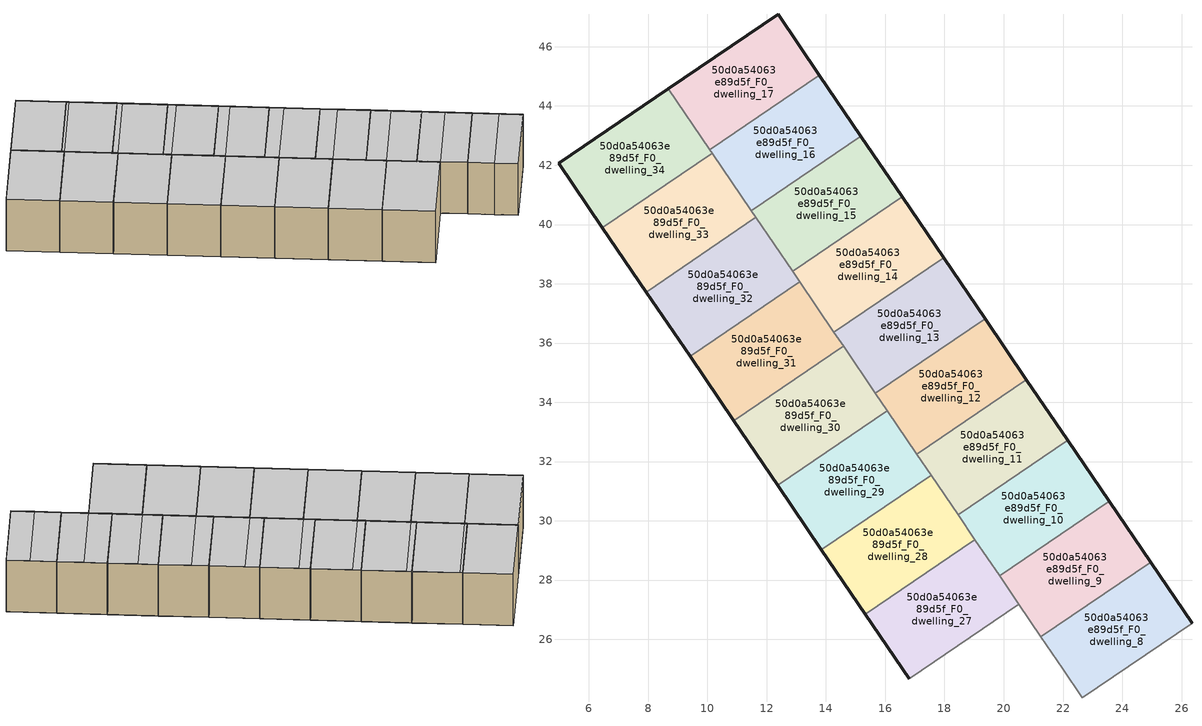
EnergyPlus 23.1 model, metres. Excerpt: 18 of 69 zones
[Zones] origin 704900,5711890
50d0a54063e89d5f_F0_dwelling_10
 floor ground (EU_floor_Construction): 23.56,30.66 22.16,32.71 18.46,30.2 19.86,28.14 z0
 wall outside (EU_wall_Construction): 22.16,32.71 23.56,30.66 z0:3
 wall to 50d0a54063e89d5f_F0_dwelling_11 (EU_wall_Construction): 18.46,30.2 22.16,32.71 z0:3
 wall to 50d0a54063e89d5f_F0_dwelling_9 (EU_wall_Construction): 23.56,30.66 19.86,28.14 z0:3
 wall to 50d0a54063e89d5f_F0_dwelling_27 (EU_wall_Construction): 19.86,28.14 19.03,29.36 z0:3
 wall to 50d0a54063e89d5f_F0_dwelling_28 (EU_wall_Construction): 19.03,29.36 18.46,30.2 z0:3
 ceiling adiabatic (EU_roof_Construction): 22.73,31.87 23.56,30.66 19.86,28.14 19.03,29.36 z3
 ceiling to 50d0a54063e89d5f_F1_dwelling_21 (EU_floor_Construction): 22.16,32.71 22.73,31.87 19.03,29.36 18.46,30.2 z3
50d0a54063e89d5f_F0_dwelling_11
 floor ground (EU_floor_Construction): 22.16,32.71 20.77,34.77 17.06,32.25 18.46,30.2 z0
 wall outside (EU_wall_Construction): 20.77,34.77 22.16,32.71 z0:3
 wall to 50d0a54063e89d5f_F0_dwelling_12 (EU_wall_Construction): 17.06,32.25 20.77,34.77 z0:3
 wall to 50d0a54063e89d5f_F0_dwelling_28 (EU_wall_Construction): 18.46,30.2 17.55,31.54 z0:3
 wall to 50d0a54063e89d5f_F0_dwelling_29 (EU_wall_Construction): 17.55,31.54 17.06,32.25 z0:3
 ceiling to 50d0a54063e89d5f_F1_dwelling_21 (EU_floor_Construction): 21.25,34.05 22.16,32.71 18.46,30.2 17.55,31.53 z3
 ceiling to 50d0a54063e89d5f_F1_dwelling_23 (EU_floor_Construction): 20.76,34.77 21.25,34.05 17.55,31.53 17.06,32.25 z3
50d0a54063e89d5f_F0_dwelling_12
 floor ground (EU_floor_Construction): 20.77,34.77 19.37,36.82 15.67,34.31 17.06,32.25 z0
 wall outside (EU_wall_Construction): 19.37,36.82 20.77,34.77 z0:3
 wall to 50d0a54063e89d5f_F0_dwelling_13 (EU_wall_Construction): 15.67,34.31 19.37,36.82 z0:3
 wall to 50d0a54063e89d5f_F0_dwelling_29 (EU_wall_Construction): 17.06,32.25 16.07,33.71 z0:3
 wall to 50d0a54063e89d5f_F0_dwelling_30 (EU_wall_Construction): 16.07,33.71 15.67,34.31 z0:3
 ceiling to 50d0a54063e89d5f_F1_dwelling_23 (EU_floor_Construction): 19.77,36.22 20.76,34.77 17.06,32.25 16.07,33.71 z3
 ceiling to 50d0a54063e89d5f_F1_dwelling_25 (EU_floor_Construction): 19.37,36.82 19.77,36.22 16.07,33.71 15.67,34.31 z3
50d0a54063e89d5f_F0_dwelling_13
 floor ground (EU_floor_Construction): 19.37,36.82 17.97,38.88 14.27,36.36 15.67,34.31 z0
 wall outside (EU_wall_Construction): 17.97,38.88 19.37,36.82 z0:3
 wall to 50d0a54063e89d5f_F0_dwelling_14 (EU_wall_Construction): 14.27,36.36 17.97,38.88 z0:3
 wall to 50d0a54063e89d5f_F0_dwelling_30 (EU_wall_Construction): 15.67,34.31 14.59,35.89 z0:3
 wall to 50d0a54063e89d5f_F0_dwelling_31 (EU_wall_Construction): 14.59,35.89 14.27,36.36 z0:3
 ceiling to 50d0a54063e89d5f_F1_dwelling_25 (EU_floor_Construction): 18.3,38.4 19.37,36.82 15.67,34.31 14.6,35.88 z3
 ceiling to 50d0a54063e89d5f_F1_dwelling_27 (EU_floor_Construction): 17.97,38.88 18.3,38.4 14.6,35.88 14.27,36.36 z3
50d0a54063e89d5f_F0_dwelling_14
 floor ground (EU_floor_Construction): 17.97,38.88 16.57,40.93 12.87,38.42 14.27,36.36 z0
 wall outside (EU_wall_Construction): 16.57,40.93 17.97,38.88 z0:3
 wall to 50d0a54063e89d5f_F0_dwelling_15 (EU_wall_Construction): 12.87,38.42 16.57,40.93 z0:3
 wall to 50d0a54063e89d5f_F0_dwelling_31 (EU_wall_Construction): 14.27,36.36 13.11,38.06 z0:3
 wall to 50d0a54063e89d5f_F0_dwelling_32 (EU_wall_Construction): 13.11,38.06 12.87,38.42 z0:3
 ceiling to 50d0a54063e89d5f_F1_dwelling_27 (EU_floor_Construction): 16.82,40.57 17.97,38.88 14.27,36.36 13.12,38.06 z3
 ceiling to 50d0a54063e89d5f_F1_dwelling_29 (EU_floor_Construction): 16.57,40.93 16.82,40.57 13.12,38.06 12.87,38.42 z3
50d0a54063e89d5f_F0_dwelling_15
 floor ground (EU_floor_Construction): 16.57,40.93 15.18,42.99 11.48,40.47 12.87,38.42 z0
 wall outside (EU_wall_Construction): 15.18,42.99 16.57,40.93 z0:3
 wall to 50d0a54063e89d5f_F0_dwelling_16 (EU_wall_Construction): 11.48,40.47 15.18,42.99 z0:3
 wall to 50d0a54063e89d5f_F0_dwelling_32 (EU_wall_Construction): 12.87,38.42 11.63,40.24 z0:3
 wall to 50d0a54063e89d5f_F0_dwelling_33 (EU_wall_Construction): 11.63,40.24 11.48,40.47 z0:3
 ceiling to 50d0a54063e89d5f_F1_dwelling_29 (EU_floor_Construction): 15.34,42.75 16.57,40.93 12.87,38.42 11.64,40.23 z3
 ceiling adiabatic (EU_roof_Construction): 15.18,42.99 15.34,42.75 11.64,40.23 11.48,40.47 z3
50d0a54063e89d5f_F0_dwelling_16
 floor ground (EU_floor_Construction): 15.18,42.99 13.78,45.04 10.08,42.52 11.48,40.47 z0
 wall outside (EU_wall_Construction): 13.78,45.04 15.18,42.99 z0:3
 wall to 50d0a54063e89d5f_F0_dwelling_17 (EU_wall_Construction): 10.08,42.52 13.78,45.04 z0:3
 wall to 50d0a54063e89d5f_F0_dwelling_33 (EU_wall_Construction): 11.48,40.47 10.16,42.41 z0:3
 wall to 50d0a54063e89d5f_F0_dwelling_34 (EU_wall_Construction): 10.16,42.41 10.08,42.52 z0:3
 ceiling adiabatic (EU_roof_Construction): 13.86,44.92 15.18,42.99 11.48,40.47 10.16,42.41 z3
 ceiling to 50d0a54063e89d5f_F1_dwelling_33 (EU_floor_Construction): 13.78,45.04 13.86,44.92 10.16,42.41 10.08,42.52 z3
50d0a54063e89d5f_F0_dwelling_17
 floor ground (EU_floor_Construction): 13.78,45.04 12.38,47.09 8.68,44.58 10.08,42.52 z0
 wall outside (EU_wall_Construction): 8.68,44.58 12.38,47.09 13.78,45.04 z0:3
 wall to 50d0a54063e89d5f_F0_dwelling_34 (EU_wall_Construction): 10.08,42.52 8.68,44.58 z0:3
 ceiling adiabatic (EU_roof_Construction): 12.38,47.09 13.78,45.04 10.08,42.52 8.68,44.58 z3
50d0a54063e89d5f_F0_dwelling_27
 floor ground (EU_floor_Construction): 20.51,27.19 19.03,29.37 15.33,26.85 16.81,24.67 z0
 wall outside (EU_wall_Construction): 16.81,24.67 15.33,26.85 z0:3
 wall to 50d0a54063e89d5f_F0_dwelling_28 (EU_wall_Construction): 15.33,26.85 19.03,29.37 z0:3
 wall to 50d0a54063e89d5f_F0_dwelling_26 (EU_wall_Construction): 20.51,27.19 16.81,24.67 z0:3
 wall to 50d0a54063e89d5f_F0_dwelling_9 (EU_wall_Construction): 19.86,28.14 20.51,27.19 z0:3
 ceiling adiabatic (EU_roof_Construction): 19.03,29.36 20.51,27.19 16.81,24.67 15.33,26.84 z3
 roof outside (EU_roof_Construction): 19.03,29.36 15.33,26.84 16.81,24.67 15.33,26.85 19.03,29.37 20.16,27.7 z3
50d0a54063e89d5f_F0_dwelling_28
 floor ground (EU_floor_Construction): 19.03,29.37 17.55,31.54 13.85,29.02 15.33,26.85 z0
 wall outside (EU_wall_Construction): 15.33,26.85 13.85,29.02 z0:3
 wall to 50d0a54063e89d5f_F0_dwelling_29 (EU_wall_Construction): 13.85,29.02 17.55,31.54 z0:3
 ceiling to 50d0a54063e89d5f_F1_dwelling_20 (EU_floor_Construction): 17.55,31.53 19.03,29.36 15.33,26.85 13.85,29.02 z3
 ceiling adiabatic (EU_roof_Construction): 17.55,31.53 13.85,29.02 17.55,31.54 15.22,29.96 17.55,31.54 19.03,29.36 z3
50d0a54063e89d5f_F0_dwelling_29
 floor ground (EU_floor_Construction): 17.55,31.54 16.07,33.71 12.37,31.2 13.85,29.02 z0
 wall outside (EU_wall_Construction): 13.85,29.02 12.37,31.2 z0:3
 wall to 50d0a54063e89d5f_F0_dwelling_30 (EU_wall_Construction): 12.37,31.2 16.07,33.71 z0:3
 ceiling to 50d0a54063e89d5f_F1_dwelling_22 (EU_floor_Construction): 16.07,33.71 17.55,31.54 13.85,29.02 12.37,31.19 z3
 ceiling adiabatic (EU_roof_Construction): 16.07,33.71 12.37,31.19 13.85,29.02 15.64,30.24 13.85,29.02 12.37,31.2 16.07,33.71 17.55,31.54 z3
50d0a54063e89d5f_F0_dwelling_30
 floor ground (EU_floor_Construction): 16.07,33.71 14.59,35.89 10.89,33.37 12.37,31.2 z0
 wall outside (EU_wall_Construction): 12.37,31.2 10.89,33.37 z0:3
 wall to 50d0a54063e89d5f_F0_dwelling_31 (EU_wall_Construction): 10.89,33.37 14.59,35.89 z0:3
 ceiling to 50d0a54063e89d5f_F1_dwelling_24 (EU_floor_Construction): 14.59,35.88 16.07,33.71 12.37,31.2 10.89,33.37 z3
 roof outside (EU_roof_Construction): 14.59,35.89 10.89,33.37 12.37,31.2 10.89,33.37 z3
50d0a54063e89d5f_F0_dwelling_31
 floor ground (EU_floor_Construction): 14.59,35.89 13.11,38.06 9.41,35.55 10.89,33.37 z0
 wall outside (EU_wall_Construction): 10.89,33.37 9.41,35.55 z0:3
 wall to 50d0a54063e89d5f_F0_dwelling_32 (EU_wall_Construction): 9.41,35.55 13.11,38.06 z0:3
 ceiling to 50d0a54063e89d5f_F1_dwelling_26 (EU_floor_Construction): 13.12,38.06 14.59,35.89 10.89,33.37 9.42,35.54 z3
 ceiling to 50d0a54063e89d5f_F1_dwelling_28 (EU_floor_Construction): 13.11,38.06 9.42,35.54 9.41,35.55 z3
 roof outside (EU_roof_Construction): 13.12,38.06 9.42,35.54 10.89,33.37 13.06,34.85 10.89,33.37 9.42,35.54 13.11,38.06 9.41,35.55 13.11,38.06 14.59,35.89 z3
50d0a54063e89d5f_F0_dwelling_32
 floor ground (EU_floor_Construction): 13.11,38.06 11.63,40.24 7.93,37.72 9.41,35.55 z0
 wall outside (EU_wall_Construction): 9.41,35.55 7.93,37.72 z0:3
 wall to 50d0a54063e89d5f_F0_dwelling_33 (EU_wall_Construction): 7.93,37.72 11.63,40.24 z0:3
 ceiling to 50d0a54063e89d5f_F1_dwelling_28 (EU_floor_Construction): 11.64,40.23 13.11,38.06 9.41,35.55 7.94,37.71 z3
 roof outside (EU_roof_Construction): 11.63,40.24 7.94,37.71 9.41,35.55 7.93,37.72 z3
50d0a54063e89d5f_F0_dwelling_33
 floor ground (EU_floor_Construction): 11.63,40.24 10.16,42.41 6.45,39.89 7.93,37.72 z0
 wall outside (EU_wall_Construction): 7.93,37.72 6.45,39.89 z0:3
 wall to 50d0a54063e89d5f_F0_dwelling_34 (EU_wall_Construction): 6.45,39.89 10.16,42.41 z0:3
 ceiling to 50d0a54063e89d5f_F1_dwelling_30 (EU_floor_Construction): 10.16,42.41 11.63,40.24 7.93,37.72 6.46,39.89 z3
 ceiling adiabatic (EU_roof_Construction): 10.15,42.4 10.1,42.37 6.45,39.89 z3
50d0a54063e89d5f_F0_dwelling_34
 floor ground (EU_floor_Construction): 10.16,42.41 8.68,44.58 4.97,42.07 6.45,39.89 z0
 wall outside (EU_wall_Construction): 6.45,39.89 4.97,42.07 8.68,44.58 z0:3
 ceiling adiabatic (EU_roof_Construction): 8.67,44.58 10.15,42.41 6.45,39.89 4.97,42.07 z3
 ceiling to 50d0a54063e89d5f_F1_dwelling_33 (EU_floor_Construction): 8.68,44.58 9.41,43.5 8.67,44.58 z3
50d0a54063e89d5f_F0_dwelling_8
 floor ground (EU_floor_Construction): 26.35,26.55 24.96,28.61 21.26,26.09 22.65,24.03 z0
 wall outside (EU_wall_Construction): 24.96,28.61 26.35,26.55 z0:3
 wall to 50d0a54063e89d5f_F0_dwelling_9 (EU_wall_Construction): 21.26,26.09 24.96,28.61 z0:3
 wall to 50d0a54063e89d5f_F0_dwelling_7 (EU_wall_Construction): 26.35,26.55 22.65,24.03 z0:3
 wall to 50d0a54063e89d5f_F0_dwelling_26 (EU_wall_Construction): 21.99,25.01 21.26,26.09 z0:3
 wall to 50d0a54063e89d5f_F0_dwelling_25 (EU_wall_Construction): 22.65,24.03 21.99,25.01 z0:3
 ceiling to 50d0a54063e89d5f_F1_dwelling_17 (EU_floor_Construction): 24.96,28.6 25.69,27.52 21.99,25.01 21.26,26.09 z3
 ceiling to 50d0a54063e89d5f_F1_dwelling_15 (EU_floor_Construction): 25.69,27.52 26.35,26.55 22.65,24.03 21.99,25.01 z3
50d0a54063e89d5f_F0_dwelling_9
 floor ground (EU_floor_Construction): 24.96,28.61 23.56,30.66 19.86,28.14 21.26,26.09 z0
 wall outside (EU_wall_Construction): 23.56,30.66 24.96,28.61 z0:3
 wall to 50d0a54063e89d5f_F0_dwelling_26 (EU_wall_Construction): 21.26,26.09 20.51,27.19 z0:3
 ceiling to 50d0a54063e89d5f_F1_dwelling_17 (EU_floor_Construction): 24.21,29.7 24.96,28.61 21.26,26.09 20.51,27.18 z3
 ceiling adiabatic (EU_roof_Construction): 23.56,30.66 24.21,29.7 20.51,27.18 19.86,28.14 z3
[Building]
EU S2 Campaign: North Axis=0; Terrain=City; Solar Distribution=FullExterior
[Site:Location]
London: Latitude=51.5; Longitude=-0.5; Time Zone=0; Elevation=25
[SizingPeriod:WeatherFileDays]
AnnualSizingPeriod: Begin Month=1; Begin Day of Month=1; End Month=12; End Day of Month=31; Day of Week for Start Day=Monday; Use Weather File Daylight Saving Period=No; Use Weather File Rain and Snow Indicators=No
[MATERIAL]
EU_InternalMass_Material: Roughness=MediumRough; Thickness=0.1; Conductivity=1; Density=1800; Specific Heat=900; Thermal Absorptance=0.9; Solar Absorptance=0.7; Visible Absorptance=0.7
[MATERIAL:NOMASS] Roughness=MediumRough; Thermal Absorptance=0.9; Solar Absorptance=0.7; Visible Absorptance=0.7
Name | Thermal Resistance
EU_wall_NoMass | 0.635353
EU_roof_NoMass | 0.675062
EU_floor_NoMass | 1.96382
[CONSTRUCTION]
EU_wall_Construction: EU_wall_NoMass
EU_roof_Construction: EU_roof_NoMass
EU_floor_Construction: EU_floor_NoMass
EU_InternalMass_Construction: EU_InternalMass_Material
[ZONE] Type=1; Multiplier=1; Ceiling Height=autocalculate; Floor Area=autocalculate; Part of Total Floor Area=Yes
Name | Volume
50d0a54063e89d5f_F0_dwelling_10; 50d0a54063e89d5f_F0_dwelling_17 | 33.3442
50d0a54063e89d5f_F0_dwelling_11 | 33.3523
50d0a54063e89d5f_F0_dwelling_12; 50d0a54063e89d5f_F0_dwelling_8 | 33.3508
50d0a54063e89d5f_F0_dwelling_13 | 33.3633
50d0a54063e89d5f_F0_dwelling_14 | 33.3428
50d0a54063e89d5f_F0_dwelling_15; 50d0a54063e89d5f_F0_dwelling_16; 50d0a54063e89d5f_F0_dwelling_9 | 33.3516
50d0a54063e89d5f_F0_dwelling_27 | 35.3027
50d0a54063e89d5f_F0_dwelling_28 | 35.3181
50d0a54063e89d5f_F0_dwelling_29 | 35.3057
50d0a54063e89d5f_F0_dwelling_30 | 35.3071
50d0a54063e89d5f_F0_dwelling_31 | 35.3167
50d0a54063e89d5f_F0_dwelling_32 | 35.302
50d0a54063e89d5f_F0_dwelling_33 | 35.3093
50d0a54063e89d5f_F0_dwelling_34 | 35.3086
[INTERNALMASS] Construction=EU_InternalMass_Construction
Name | Zone or ZoneList | Surface Area
50d0a54063e89d5f_F0_dwelling_8_EU_InternalMass | 50d0a54063e89d5f_F0_dwelling_8 | 11.1172
50d0a54063e89d5f_F0_dwelling_9_EU_InternalMass | 50d0a54063e89d5f_F0_dwelling_9 | 11.1172
50d0a54063e89d5f_F0_dwelling_10_EU_InternalMass | 50d0a54063e89d5f_F0_dwelling_10 | 11.1147
50d0a54063e89d5f_F0_dwelling_11_EU_InternalMass | 50d0a54063e89d5f_F0_dwelling_11 | 11.1172
50d0a54063e89d5f_F0_dwelling_12_EU_InternalMass | 50d0a54063e89d5f_F0_dwelling_12 | 11.1172
50d0a54063e89d5f_F0_dwelling_13_EU_InternalMass | 50d0a54063e89d5f_F0_dwelling_13 | 11.1209
50d0a54063e89d5f_F0_dwelling_14_EU_InternalMass | 50d0a54063e89d5f_F0_dwelling_14 | 11.1147
50d0a54063e89d5f_F0_dwelling_15_EU_InternalMass | 50d0a54063e89d5f_F0_dwelling_15 | 11.1172
50d0a54063e89d5f_F0_dwelling_16_EU_InternalMass | 50d0a54063e89d5f_F0_dwelling_16 | 11.1172
50d0a54063e89d5f_F0_dwelling_17_EU_InternalMass | 50d0a54063e89d5f_F0_dwelling_17 | 11.1146
50d0a54063e89d5f_F0_dwelling_27_EU_InternalMass | 50d0a54063e89d5f_F0_dwelling_27 | 11.7676
50d0a54063e89d5f_F0_dwelling_28_EU_InternalMass | 50d0a54063e89d5f_F0_dwelling_28 | 11.7725
50d0a54063e89d5f_F0_dwelling_29_EU_InternalMass | 50d0a54063e89d5f_F0_dwelling_29 | 11.7686
50d0a54063e89d5f_F0_dwelling_30_EU_InternalMass | 50d0a54063e89d5f_F0_dwelling_30 | 11.7686
50d0a54063e89d5f_F0_dwelling_31_EU_InternalMass | 50d0a54063e89d5f_F0_dwelling_31 | 11.7721
50d0a54063e89d5f_F0_dwelling_32_EU_InternalMass | 50d0a54063e89d5f_F0_dwelling_32 | 11.7673
50d0a54063e89d5f_F0_dwelling_33_EU_InternalMass | 50d0a54063e89d5f_F0_dwelling_33 | 11.7699
50d0a54063e89d5f_F0_dwelling_34_EU_InternalMass | 50d0a54063e89d5f_F0_dwelling_34 | 11.7694
[OTHEREQUIPMENT] Fuel Type=Electricity; Design Level Calculation Method=Watts/Area; Power per Zone Floor Area=1; Fraction Latent=0; Fraction Radiant=0; Fraction Lost=0; Carbon Dioxide Generation Rate=0; EndUse Subcategory=EU_Step8_InternalGains
Name | Zone or ZoneList or Space or SpaceList | Schedule
EU_Step8_InternalGain_50d0a54063e89d5f_F0_dwelling_8_f000 | 50d0a54063e89d5f_F0_dwelling_8 | EU_Step8_GainSchedule_50d0a54063e89d5f_F0_dwelling_8_f000
EU_Step8_InternalGain_50d0a54063e89d5f_F0_dwelling_9_f000 | 50d0a54063e89d5f_F0_dwelling_9 | EU_Step8_GainSchedule_50d0a54063e89d5f_F0_dwelling_9_f000
EU_Step8_InternalGain_50d0a54063e89d5f_F0_dwelling_10_f000 | 50d0a54063e89d5f_F0_dwelling_10 | EU_Step8_GainSchedule_50d0a54063e89d5f_F0_dwelling_10_f000
EU_Step8_InternalGain_50d0a54063e89d5f_F0_dwelling_11_f000 | 50d0a54063e89d5f_F0_dwelling_11 | EU_Step8_GainSchedule_50d0a54063e89d5f_F0_dwelling_11_f000
EU_Step8_InternalGain_50d0a54063e89d5f_F0_dwelling_12_f000 | 50d0a54063e89d5f_F0_dwelling_12 | EU_Step8_GainSchedule_50d0a54063e89d5f_F0_dwelling_12_f000
EU_Step8_InternalGain_50d0a54063e89d5f_F0_dwelling_13_f000 | 50d0a54063e89d5f_F0_dwelling_13 | EU_Step8_GainSchedule_50d0a54063e89d5f_F0_dwelling_13_f000
EU_Step8_InternalGain_50d0a54063e89d5f_F0_dwelling_14_f000 | 50d0a54063e89d5f_F0_dwelling_14 | EU_Step8_GainSchedule_50d0a54063e89d5f_F0_dwelling_14_f000
EU_Step8_InternalGain_50d0a54063e89d5f_F0_dwelling_15_f000 | 50d0a54063e89d5f_F0_dwelling_15 | EU_Step8_GainSchedule_50d0a54063e89d5f_F0_dwelling_15_f000
EU_Step8_InternalGain_50d0a54063e89d5f_F0_dwelling_16_f000 | 50d0a54063e89d5f_F0_dwelling_16 | EU_Step8_GainSchedule_50d0a54063e89d5f_F0_dwelling_16_f000
EU_Step8_InternalGain_50d0a54063e89d5f_F0_dwelling_17_f000 | 50d0a54063e89d5f_F0_dwelling_17 | EU_Step8_GainSchedule_50d0a54063e89d5f_F0_dwelling_17_f000
EU_Step8_InternalGain_50d0a54063e89d5f_F0_dwelling_27_f000 | 50d0a54063e89d5f_F0_dwelling_27 | EU_Step8_GainSchedule_50d0a54063e89d5f_F0_dwelling_27_f000
EU_Step8_InternalGain_50d0a54063e89d5f_F0_dwelling_28_f000 | 50d0a54063e89d5f_F0_dwelling_28 | EU_Step8_GainSchedule_50d0a54063e89d5f_F0_dwelling_28_f000
EU_Step8_InternalGain_50d0a54063e89d5f_F0_dwelling_29_f000 | 50d0a54063e89d5f_F0_dwelling_29 | EU_Step8_GainSchedule_50d0a54063e89d5f_F0_dwelling_29_f000
EU_Step8_InternalGain_50d0a54063e89d5f_F0_dwelling_30_f000 | 50d0a54063e89d5f_F0_dwelling_30 | EU_Step8_GainSchedule_50d0a54063e89d5f_F0_dwelling_30_f000
EU_Step8_InternalGain_50d0a54063e89d5f_F0_dwelling_31_f000 | 50d0a54063e89d5f_F0_dwelling_31 | EU_Step8_GainSchedule_50d0a54063e89d5f_F0_dwelling_31_f000
EU_Step8_InternalGain_50d0a54063e89d5f_F0_dwelling_32_f000 | 50d0a54063e89d5f_F0_dwelling_32 | EU_Step8_GainSchedule_50d0a54063e89d5f_F0_dwelling_32_f000
EU_Step8_InternalGain_50d0a54063e89d5f_F0_dwelling_33_f000 | 50d0a54063e89d5f_F0_dwelling_33 | EU_Step8_GainSchedule_50d0a54063e89d5f_F0_dwelling_33_f000
EU_Step8_InternalGain_50d0a54063e89d5f_F0_dwelling_34_f000 | 50d0a54063e89d5f_F0_dwelling_34 | EU_Step8_GainSchedule_50d0a54063e89d5f_F0_dwelling_34_f000
[ZONEVENTILATION:DESIGNFLOWRATE] Schedule=EU_AlwaysOn; Design Flow Rate Calculation Method=AirChanges/Hour; Air Changes per Hour=0.555504; Ventilation Type=Natural; Fan Pressure Rise=0; Fan Total Efficiency=1; Constant Term Coefficient=1; Temperature Term Coefficient=0; Velocity Term Coefficient=0; Velocity Squared Term Coefficient=0; Minimum Indoor Temperature=-100; Maximum Indoor Temperature=100; Delta Temperature=-100; Minimum Outdoor Temperature=-100; Maximum Outdoor Temperature=100; Maximum Wind Speed=40
Name | Zone or ZoneList or Space or SpaceList
EU_ConstantAir_50d0a54063e89d5f_F0_dwelling_8 | 50d0a54063e89d5f_F0_dwelling_8
EU_ConstantAir_50d0a54063e89d5f_F0_dwelling_9 | 50d0a54063e89d5f_F0_dwelling_9
EU_ConstantAir_50d0a54063e89d5f_F0_dwelling_10 | 50d0a54063e89d5f_F0_dwelling_10
EU_ConstantAir_50d0a54063e89d5f_F0_dwelling_11 | 50d0a54063e89d5f_F0_dwelling_11
EU_ConstantAir_50d0a54063e89d5f_F0_dwelling_12 | 50d0a54063e89d5f_F0_dwelling_12
EU_ConstantAir_50d0a54063e89d5f_F0_dwelling_13 | 50d0a54063e89d5f_F0_dwelling_13
EU_ConstantAir_50d0a54063e89d5f_F0_dwelling_14 | 50d0a54063e89d5f_F0_dwelling_14
EU_ConstantAir_50d0a54063e89d5f_F0_dwelling_15 | 50d0a54063e89d5f_F0_dwelling_15
EU_ConstantAir_50d0a54063e89d5f_F0_dwelling_16 | 50d0a54063e89d5f_F0_dwelling_16
EU_ConstantAir_50d0a54063e89d5f_F0_dwelling_17 | 50d0a54063e89d5f_F0_dwelling_17
EU_ConstantAir_50d0a54063e89d5f_F0_dwelling_27 | 50d0a54063e89d5f_F0_dwelling_27
EU_ConstantAir_50d0a54063e89d5f_F0_dwelling_28 | 50d0a54063e89d5f_F0_dwelling_28
EU_ConstantAir_50d0a54063e89d5f_F0_dwelling_29 | 50d0a54063e89d5f_F0_dwelling_29
EU_ConstantAir_50d0a54063e89d5f_F0_dwelling_30 | 50d0a54063e89d5f_F0_dwelling_30
EU_ConstantAir_50d0a54063e89d5f_F0_dwelling_31 | 50d0a54063e89d5f_F0_dwelling_31
EU_ConstantAir_50d0a54063e89d5f_F0_dwelling_32 | 50d0a54063e89d5f_F0_dwelling_32
EU_ConstantAir_50d0a54063e89d5f_F0_dwelling_33 | 50d0a54063e89d5f_F0_dwelling_33
EU_ConstantAir_50d0a54063e89d5f_F0_dwelling_34 | 50d0a54063e89d5f_F0_dwelling_34
[HVACTEMPLATE:ZONE:IDEALLOADSAIRSYSTEM] System Availability Schedule=EU_AlwaysOn; Maximum Heating Supply Air Temperature=50; Minimum Cooling Supply Air Temperature=13; Maximum Heating Supply Air Humidity Ratio=0.0156; Minimum Cooling Supply Air Humidity Ratio=0.0077; Heating Limit=NoLimit; Cooling Limit=NoLimit; Heating Availability Schedule=EU_AlwaysOn; Cooling Availability Schedule=EU_CoolingOff; Dehumidification Control Type=ConstantSensibleHeatRatio; Cooling Sensible Heat Ratio=0.7; Dehumidification Setpoint=60; Humidification Control Type=None; Humidification Setpoint=30; Outdoor Air Method=None; Outdoor Air Flow Rate per Person=0.00944; Outdoor Air Flow Rate per Zone Floor Area=0; Outdoor Air Flow Rate per Zone=0; Demand Controlled Ventilation Type=None; Outdoor Air Economizer Type=NoEconomizer; Heat Recovery Type=None; Sensible Heat Recovery Effectiveness=0.7; Latent Heat Recovery Effectiveness=0.65
Name | Template Thermostat
50d0a54063e89d5f_F0_dwelling_8 | EU_HeatOnly_50d0a54063e89d5f_F0_dwelling_8
50d0a54063e89d5f_F0_dwelling_9 | EU_HeatOnly_50d0a54063e89d5f_F0_dwelling_9
50d0a54063e89d5f_F0_dwelling_10 | EU_HeatOnly_50d0a54063e89d5f_F0_dwelling_10
50d0a54063e89d5f_F0_dwelling_11 | EU_HeatOnly_50d0a54063e89d5f_F0_dwelling_11
50d0a54063e89d5f_F0_dwelling_12 | EU_HeatOnly_50d0a54063e89d5f_F0_dwelling_12
50d0a54063e89d5f_F0_dwelling_13 | EU_HeatOnly_50d0a54063e89d5f_F0_dwelling_13
50d0a54063e89d5f_F0_dwelling_14 | EU_HeatOnly_50d0a54063e89d5f_F0_dwelling_14
50d0a54063e89d5f_F0_dwelling_15 | EU_HeatOnly_50d0a54063e89d5f_F0_dwelling_15
50d0a54063e89d5f_F0_dwelling_16 | EU_HeatOnly_50d0a54063e89d5f_F0_dwelling_16
50d0a54063e89d5f_F0_dwelling_17 | EU_HeatOnly_50d0a54063e89d5f_F0_dwelling_17
50d0a54063e89d5f_F0_dwelling_27 | EU_HeatOnly_50d0a54063e89d5f_F0_dwelling_27
50d0a54063e89d5f_F0_dwelling_28 | EU_HeatOnly_50d0a54063e89d5f_F0_dwelling_28
50d0a54063e89d5f_F0_dwelling_29 | EU_HeatOnly_50d0a54063e89d5f_F0_dwelling_29
50d0a54063e89d5f_F0_dwelling_30 | EU_HeatOnly_50d0a54063e89d5f_F0_dwelling_30
50d0a54063e89d5f_F0_dwelling_31 | EU_HeatOnly_50d0a54063e89d5f_F0_dwelling_31
50d0a54063e89d5f_F0_dwelling_32 | EU_HeatOnly_50d0a54063e89d5f_F0_dwelling_32
50d0a54063e89d5f_F0_dwelling_33 | EU_HeatOnly_50d0a54063e89d5f_F0_dwelling_33
50d0a54063e89d5f_F0_dwelling_34 | EU_HeatOnly_50d0a54063e89d5f_F0_dwelling_34
[SIZING:ZONE] Zone Cooling Design Supply Air Temperature Input Method=SupplyAirTemperature; Zone Cooling Design Supply Air Temperature=13; Zone Heating Design Supply Air Temperature Input Method=SupplyAirTemperature; Zone Heating Design Supply Air Temperature=50; Zone Cooling Design Supply Air Humidity Ratio=0.008; Zone Heating Design Supply Air Humidity Ratio=0.008; Cooling Design Air Flow Method=DesignDay; Cooling Design Air Flow Rate=0; Cooling Minimum Air Flow per Zone Floor Area=0.000762; Cooling Minimum Air Flow=0; Cooling Minimum Air Flow Fraction=0.2; Heating Design Air Flow Method=DesignDay; Heating Design Air Flow Rate=0; Heating Maximum Air Flow per Zone Floor Area=0.002032; Heating Maximum Air Flow=0.141576; Heating Maximum Air Flow Fraction=0.3; Account for Dedicated Outdoor Air System=No; Dedicated Outdoor Air System Control Strategy=NeutralSupplyAir; Dedicated Outdoor Air Low Setpoint Temperature for Design=autosize; Dedicated Outdoor Air High Setpoint Temperature for Design=autosize; Zone Load Sizing Method=Sensible Load Only No Latent Load; Zone Latent Cooling Design Supply Air Humidity Ratio Input Method=HumidityRatioDifference; Zone Cooling Design Supply Air Humidity Ratio Difference=0.005; Zone Latent Heating Design Supply Air Humidity Ratio Input Method=HumidityRatioDifference; Zone Humidification Design Supply Air Humidity Ratio Difference=0.005
50d0a54063e89d5f_F0_dwelling_8; 50d0a54063e89d5f_F0_dwelling_9; 50d0a54063e89d5f_F0_dwelling_10; 50d0a54063e89d5f_F0_dwelling_11; 50d0a54063e89d5f_F0_dwelling_12; 50d0a54063e89d5f_F0_dwelling_13; 50d0a54063e89d5f_F0_dwelling_14; 50d0a54063e89d5f_F0_dwelling_15; 50d0a54063e89d5f_F0_dwelling_16; 50d0a54063e89d5f_F0_dwelling_17; 50d0a54063e89d5f_F0_dwelling_27; 50d0a54063e89d5f_F0_dwelling_28; 50d0a54063e89d5f_F0_dwelling_29; 50d0a54063e89d5f_F0_dwelling_30; 50d0a54063e89d5f_F0_dwelling_31; 50d0a54063e89d5f_F0_dwelling_32; 50d0a54063e89d5f_F0_dwelling_33; 50d0a54063e89d5f_F0_dwelling_34
[SCHEDULE:CONSTANT]
Name | Hourly Value
EU_AlwaysOn | 1
EU_CoolingOff | 0
[SCHEDULE:FILE] Column Number=1; Rows to Skip at Top=0; Number of Hours of Data=8760; Column Separator=Comma; Interpolate to Timestep=No; Minutes per Item=60; Adjust Schedule for Daylight Savings=Yes
Name | File
EU_Step8_GainSchedule_50d0a54063e89d5f_F0_dwelling_8_f000 | ../../schedules/50d0a54063e89d5f/50d0a54063e89d5f_F0_dwelling_8_f000_gain.csv
EU_Step8_GainSchedule_50d0a54063e89d5f_F0_dwelling_9_f000 | ../../schedules/50d0a54063e89d5f/50d0a54063e89d5f_F0_dwelling_9_f000_gain.csv
EU_Step8_GainSchedule_50d0a54063e89d5f_F0_dwelling_10_f000 | ../../schedules/50d0a54063e89d5f/50d0a54063e89d5f_F0_dwelling_10_f000_gain.csv
EU_Step8_GainSchedule_50d0a54063e89d5f_F0_dwelling_11_f000 | ../../schedules/50d0a54063e89d5f/50d0a54063e89d5f_F0_dwelling_11_f000_gain.csv
EU_Step8_GainSchedule_50d0a54063e89d5f_F0_dwelling_12_f000 | ../../schedules/50d0a54063e89d5f/50d0a54063e89d5f_F0_dwelling_12_f000_gain.csv
EU_Step8_GainSchedule_50d0a54063e89d5f_F0_dwelling_13_f000 | ../../schedules/50d0a54063e89d5f/50d0a54063e89d5f_F0_dwelling_13_f000_gain.csv
EU_Step8_GainSchedule_50d0a54063e89d5f_F0_dwelling_14_f000 | ../../schedules/50d0a54063e89d5f/50d0a54063e89d5f_F0_dwelling_14_f000_gain.csv
EU_Step8_GainSchedule_50d0a54063e89d5f_F0_dwelling_15_f000 | ../../schedules/50d0a54063e89d5f/50d0a54063e89d5f_F0_dwelling_15_f000_gain.csv
EU_Step8_GainSchedule_50d0a54063e89d5f_F0_dwelling_16_f000 | ../../schedules/50d0a54063e89d5f/50d0a54063e89d5f_F0_dwelling_16_f000_gain.csv
EU_Step8_GainSchedule_50d0a54063e89d5f_F0_dwelling_17_f000 | ../../schedules/50d0a54063e89d5f/50d0a54063e89d5f_F0_dwelling_17_f000_gain.csv
EU_Step8_GainSchedule_50d0a54063e89d5f_F0_dwelling_27_f000 | ../../schedules/50d0a54063e89d5f/50d0a54063e89d5f_F0_dwelling_27_f000_gain.csv
EU_Step8_GainSchedule_50d0a54063e89d5f_F0_dwelling_28_f000 | ../../schedules/50d0a54063e89d5f/50d0a54063e89d5f_F0_dwelling_28_f000_gain.csv
EU_Step8_GainSchedule_50d0a54063e89d5f_F0_dwelling_29_f000 | ../../schedules/50d0a54063e89d5f/50d0a54063e89d5f_F0_dwelling_29_f000_gain.csv
EU_Step8_GainSchedule_50d0a54063e89d5f_F0_dwelling_30_f000 | ../../schedules/50d0a54063e89d5f/50d0a54063e89d5f_F0_dwelling_30_f000_gain.csv
EU_Step8_GainSchedule_50d0a54063e89d5f_F0_dwelling_31_f000 | ../../schedules/50d0a54063e89d5f/50d0a54063e89d5f_F0_dwelling_31_f000_gain.csv
EU_Step8_GainSchedule_50d0a54063e89d5f_F0_dwelling_32_f000 | ../../schedules/50d0a54063e89d5f/50d0a54063e89d5f_F0_dwelling_32_f000_gain.csv
EU_Step8_GainSchedule_50d0a54063e89d5f_F0_dwelling_33_f000 | ../../schedules/50d0a54063e89d5f/50d0a54063e89d5f_F0_dwelling_33_f000_gain.csv
EU_Step8_GainSchedule_50d0a54063e89d5f_F0_dwelling_34_f000 | ../../schedules/50d0a54063e89d5f/50d0a54063e89d5f_F0_dwelling_34_f000_gain.csv
